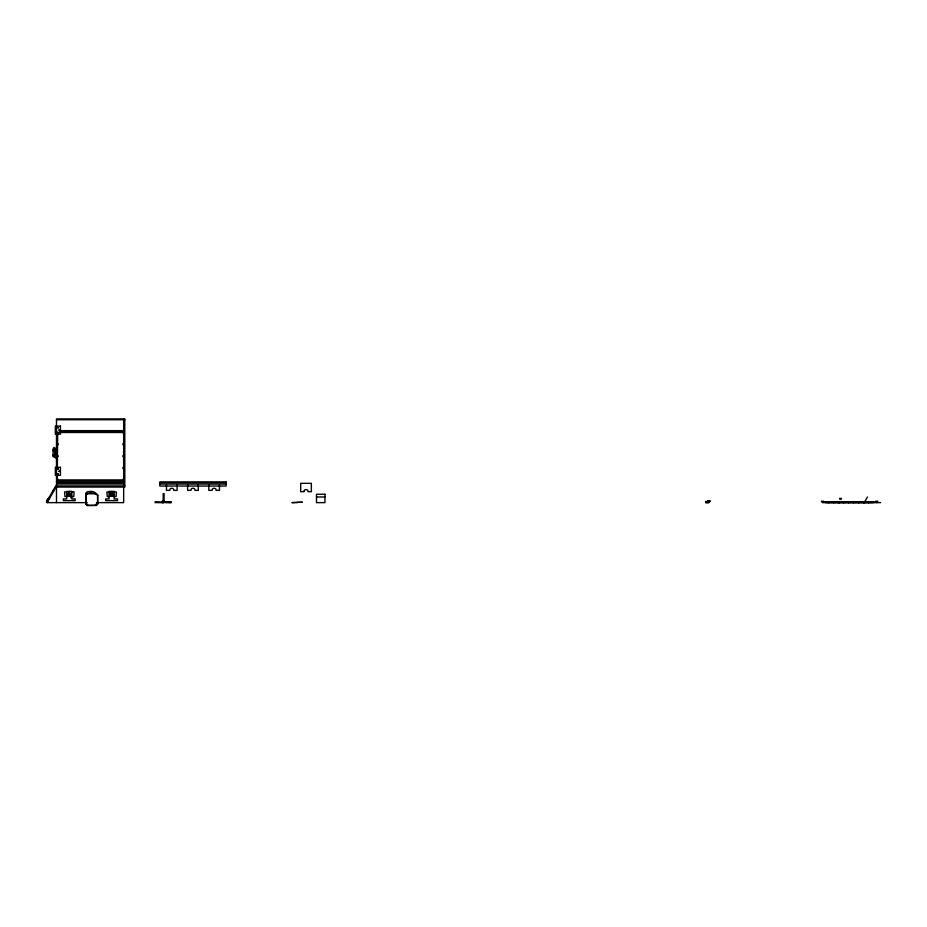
<?xml version="1.0" encoding="UTF-8"?>
<svg xmlns="http://www.w3.org/2000/svg" width="927" height="927" viewBox="0 0 927 927"><rect width="100%" height="100%" fill="white"/><g stroke="black" fill="none" stroke-linecap="round" stroke-linejoin="round"><path stroke-width="1.39" d="M123.662 466.223L123.662 456.2M162.295 502.631L162.549 501.101L164.091 500.835L164.091 502.631L155.122 502.631L155.122 501.739L171.263 502.631L171.263 501.739L164.091 501.739L162.295 502.631L162.295 501.739M57.347 473.732L58.331 473.859L57.347 473.732L57.335 484.033L123.662 484.033M68.134 494.914L68.331 494.3M60.452 431.472L61.275 431.472M71.043 431.472L71.854 431.472M85.157 431.472L85.968 431.472M99.27 431.472L100.081 431.472M109.849 431.472L110.672 431.472M162.642 501.345L163.129 502.411L163.801 501.461L162.607 501.403L163.187 502.411L163.662 501.264M47.034 499.92L47.648 499.062M48.053 500.928L47.277 500.476L48.123 499.004L48.911 499.456M47.613 500.58L48.447 499.132M47.08 502.631L56.489 486.351L55.759 485.922L46.35 502.214L47.08 502.631L87.231 502.631M864.022 502.932L867.463 496.976M70.742 497.845L71.669 496.571L73.708 496.571L74.102 493.326L73.824 491.692L71.02 492.005M87.381 505.458L96.13 505.458L97.729 503.859L97.729 495.111L96.13 493.523L87.381 493.523L85.782 495.111L85.782 503.859L87.381 505.458L96.002 505.285L97.544 503.732L97.544 495.25L96.002 493.697M87.381 493.523L96.13 493.523M87.509 493.697L85.968 495.25L85.968 503.732L87.509 505.285L85.782 503.859M94.878 493.72L95.272 493.326C95.226 490.754 85.782 490.754 85.724 493.326L86.13 496.571M95.33 505.458L97.729 503.06M97.729 495.111L95.956 493.755M68.702 493.929L69.131 491.368L66.732 491.368L66.732 498.923L63.337 498.923L63.337 500.626L75.191 500.626L75.191 498.923L71.808 498.923L71.808 491.368L69.409 491.368C68.227 492.874 72.225 495.76 68.98 496.003M112.248 495.887C109.421 496.976 110.776 492.017 112.677 494.3M68.98 493.824L69.56 493.824A1.275 1.275 0 0 1 70.348 495.655A1.275 1.275 0 0 1 68.262 495.76A1.275 1.275 0 0 1 68.876 493.767L69.131 493.72M163.419 502.608L164.091 502.631M56.489 419.746L124.797 419.746M55.423 427.706L56.431 427.706M55.423 429.328L56.431 429.328M60.116 430.661L123.662 430.661M55.423 430.962L56.431 430.962M60.22 431.02L123.662 431.02M60.22 431.182L123.662 431.182M60.22 431.368L123.662 431.368M123.662 431.878L122.932 431.878L122.932 432.874L123.662 432.874M55.423 432.596L56.431 432.596M123.662 432.492L57.335 432.492L57.822 433.164L57.694 432.179L57.335 468.054M57.335 443.743L58.065 443.743M123.662 443.743L122.932 443.743L122.932 444.728L123.662 444.728M57.335 444.728L58.065 444.728M53.662 447.614L54.681 447.614L54.681 451.461M53.106 449.838L54.797 449.838M53.106 450.87L56.489 450.87M54.797 451.24L56.489 451.24M54.797 451.704L56.489 451.739M54.797 453.929L56.489 453.963M54.797 454.439L56.489 454.439M53.106 454.809L56.489 454.798M57.335 455.597L58.065 455.597M123.662 455.597L122.932 455.597L122.932 456.582L123.662 456.582M53.106 455.829L54.797 455.829M57.335 456.582L58.065 456.582M57.335 467.451L58.065 467.451M123.662 467.451L122.932 467.451L122.932 468.436L123.662 468.436M55.423 468.911L56.431 468.911M55.423 470.534L56.431 470.534M55.423 472.167L56.431 472.167M55.423 473.801L56.431 473.801M57.335 479.305L58.065 479.305M123.662 479.305L122.932 479.305L122.932 480.29L123.662 480.29M57.335 479.908L123.662 479.908M57.335 480.29L58.065 480.29M57.335 481.206L123.662 481.206M57.335 482.619L123.662 482.619M159.792 482.561L226.13 482.561M159.792 484.056L226.13 484.056M56.489 485.922L124.797 485.922M56.489 487.057L124.797 487.057L124.797 418.9L56.489 418.9L56.489 502.631M67.358 491.692L64.566 492.005L64.96 496.571L66.987 496.571M113.65 491.692L116.443 492.005L116.049 496.571L114.009 496.571M109.328 496.571L107.3 496.571L106.895 492.005L109.977 492.005M316.478 496.988L324.948 496.988M839.561 498.402L841.542 498.402M839.85 499.247L841.229 499.247M707.834 500.87L709.815 500.87L709.885 501.507L708.749 501.437L708.819 502.631L705.644 502.631L705.644 501.507L707.834 501.577L707.764 500.8L709.885 500.8L709.815 501.437M840.963 502.075L839.561 502.631M165.69 502.631L167.486 502.631M168.529 502.631L170.325 502.631M705.714 502.561L708.749 502.561M96.512 502.631L123.662 502.631L123.662 418.9M880.65 502.631L822.434 502.631L821.38 501.229L823.489 501.229L823.489 501.924L875.714 501.924L875.714 501.229L877.823 501.229L876.768 502.631M57.126 458.413L55.435 457.845A3.268 3.268 0 0 1 54.299 456.721L54.172 456.478M95.91 504.381L96.686 503.79M111.9 493.824L112.7 494.624M69.027 496.003L68.285 495.47M52.816 491.009L53.546 491.437M49.293 497.127L50.023 497.544M97.729 503.859L96.13 505.458M85.782 503.06L88.181 505.458M164.091 501.739L163.187 500.835L163.187 493.674L164.091 493.674L164.091 500.835M873.593 501.924L873.524 502.631M873.107 501.924L873.107 502.631M872.319 501.924L872.319 502.631M871.809 501.924L871.809 502.631M871.206 501.924L871.206 502.631M870.615 501.924L870.615 502.631M870.094 501.924L870.094 502.631M869.317 501.924L869.317 502.631M868.9 501.924L868.9 502.631M868.715 501.924L868.715 502.631M868.529 501.924L868.529 502.631M868.112 501.924L868.112 502.631M867.336 501.924L867.336 502.631M866.815 501.924L866.815 502.631M866.224 501.924L866.224 502.631M865.621 501.924L865.621 502.631M865.111 501.924L865.111 502.631M864.323 501.924L864.323 502.631M863.906 501.924L863.906 502.631M863.721 501.924L863.721 502.631M863.547 501.924L863.547 502.631M863.13 501.924L863.13 502.631M862.342 501.924L862.342 502.631M861.832 501.924L861.832 502.631M861.229 501.924L861.229 502.631M860.627 501.924L860.627 502.631M860.117 501.924L860.117 502.631M859.341 501.924L859.341 502.631M858.923 501.924L858.923 502.631M858.738 501.924L858.738 502.631M858.553 501.924L858.553 502.631M858.135 501.924L858.135 502.631M857.359 501.924L857.359 502.631M856.838 501.924L856.838 502.631M856.247 501.924L856.247 502.631M855.644 501.924L855.644 502.631M855.123 501.924L855.123 502.631M854.346 501.924L854.346 502.631M853.929 501.924L853.929 502.631M853.744 501.924L853.744 502.631M853.558 501.924L853.558 502.631M853.153 501.924L853.153 502.631M852.365 501.924L852.365 502.631M851.855 501.924L851.855 502.631M851.253 501.924L851.253 502.631M850.65 501.924L850.65 502.631M850.14 501.924L850.14 502.631M849.352 501.924L849.352 502.631M848.935 501.924L848.935 502.631M848.761 501.924L848.761 502.631M848.576 501.924L848.576 502.631M848.159 501.924L848.159 502.631M847.371 501.924L847.371 502.631M846.861 501.924L846.861 502.631M846.258 501.924L846.258 502.631M845.667 501.924L845.667 502.631M845.146 501.924L845.146 502.631M844.37 501.924L844.37 502.631M843.952 501.924L843.952 502.631M843.767 501.924L843.767 502.631M843.582 501.924L843.582 502.631M843.164 501.924L843.164 502.631M842.388 501.924L842.388 502.631M841.867 501.924L841.867 502.631M841.276 501.924L841.276 502.631M840.673 501.924L840.673 502.631M840.163 501.924L840.129 502.631M839.375 501.924L839.375 502.631M838.958 501.924L838.958 502.631M838.773 501.924L838.773 502.631M838.599 501.924L838.599 502.631M838.182 501.924L838.182 502.631M837.394 501.924L837.394 502.631M836.884 501.924L836.884 502.631M836.281 501.924L836.281 502.631M835.679 501.924L835.679 502.631M835.169 501.924L835.169 502.631M834.381 501.924L834.381 502.631M833.976 501.924L833.976 502.631M833.79 501.924L833.79 502.631M833.605 501.924L833.605 502.631M833.188 501.924L833.188 502.631M832.411 501.924L832.411 502.631M831.89 501.924L831.89 502.631M831.287 501.924L831.287 502.631M830.696 501.924L830.696 502.631M830.175 501.924L830.175 502.631M829.398 501.924L829.398 502.631M828.981 501.924L828.981 502.631M828.796 501.924L828.796 502.631M828.611 501.924L828.611 502.631M828.193 501.924L828.193 502.631M827.417 501.924L827.417 502.631M826.907 501.924L826.907 502.631M826.305 501.924L826.305 502.631M825.609 501.924L825.702 502.631M219.467 484.717L219.467 490.36L216.107 490.36C216.906 487.556 211.344 487.556 212.156 490.36L208.795 490.36L208.795 484.717M198.297 484.717L198.297 490.36L194.937 490.36C195.806 487.579 190.244 487.486 190.985 490.36L187.625 490.36L187.625 484.717M177.127 484.717L177.127 490.36L173.766 490.36C174.566 487.567 169.004 487.544 169.815 490.36L166.454 490.36L166.454 484.717M57.335 485.922L57.335 487.057M56.605 447.196L56.605 451.426M55.921 426.13L55.921 434.16M55.921 467.335L55.921 475.366M54.797 456.93L54.797 448.749L53.106 448.749L53.106 456.93M113.662 494.346A2.063 2.063 0 0 1 113.129 496.339M109.884 495.91A2.063 2.063 0 0 1 109.884 493.848M110.637 493.094A2.063 2.063 0 0 1 112.7 493.094M70.788 493.431A2.063 2.063 0 0 1 70.788 496.339M67.868 496.339A2.063 2.063 0 0 1 67.868 493.431M89.038 493.431A2.063 2.063 0 0 1 91.958 493.431M304.056 491.009L304.056 491.692L300.696 491.692L300.696 483.326L311.368 483.326L311.368 491.692L308.007 491.692C308.795 489.236 304.16 488.749 304.056 491.009M58.922 430.058L59.907 430.244L58.922 430.058M58.922 471.264L59.907 471.449L58.922 471.264M57.347 427.509L58.308 427.776L57.347 427.509M57.347 468.714L58.308 468.981L57.347 468.714M111.472 493.72L111.217 493.767A1.275 1.275 0 0 0 110.603 495.76A1.275 1.275 0 0 0 112.688 495.655A1.275 1.275 0 0 0 111.877 493.732L111.75 491.368L114.148 491.368L114.148 498.923L117.532 498.923L117.532 500.626L105.678 500.626L105.678 498.923L109.062 498.923L109.062 491.368L111.472 491.368L111.472 493.72M60.44 426.13L55.423 426.13L55.423 434.16L60.44 434.16L60.44 426.13M60.44 467.335L55.423 467.335L55.423 475.366L60.44 475.366L60.44 467.335M226.13 481.994L159.792 481.994L159.792 486.038L226.13 486.038L226.13 481.994M324.948 494.265L316.478 494.265L316.478 502.631L324.948 502.631L324.948 494.265M302.26 502.214L292.156 502.631L302.26 502.214"/></g></svg>
